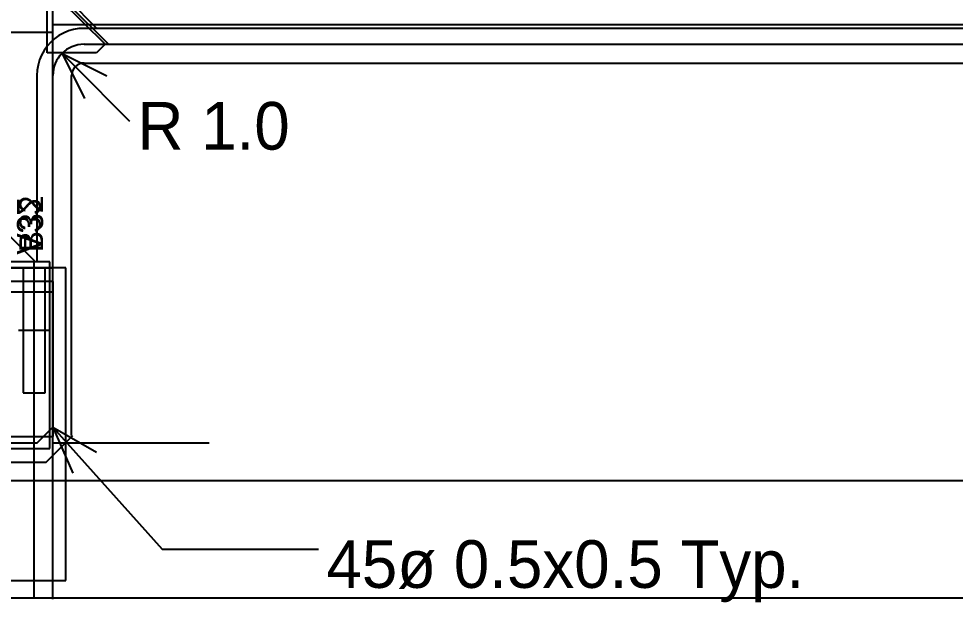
# Model space of a CAD drawing. Extents: x 28 to 300, y 18 to 330.
# Drawn here: x 154.41 to 184.38, y 79.3 to 97.97 of the extents above; entities that cross this region are included whole.
import ezdxf

# ---------------------------------------------------------------- set-up
doc = ezdxf.new("R2010")
doc.units = 0
for name, color, linetype in [('BOTTOMLAYER', 5, 'CONTINUOUS'), ('BOTTOMOVERLAY', 54, 'CONTINUOUS'), ('BOTTOMSOLDER', 6, 'CONTINUOUS'), ('DRILLDRAWING', 1, 'CONTINUOUS'), ('INTERNALPLANE1', 76, 'CONTINUOUS'), ('INTERNALPLANE6', 136, 'CONTINUOUS'), ('KEEPOUTLAYER', 6, 'CONTINUOUS'), ('MECHANICAL1', 6, 'CONTINUOUS'), ('MECHANICAL10', 56, 'CONTINUOUS'), ('MECHANICAL14', 56, 'CONTINUOUS'), ('MECHANICAL15', 56, 'CONTINUOUS'), ('MECHANICAL5', 56, 'CONTINUOUS'), ('MECHANICAL8', 56, 'CONTINUOUS'), ('MECHANICAL9', 56, 'CONTINUOUS'), ('TOPLAYER', 1, 'CONTINUOUS'), ('TOPOVERLAY', 2, 'CONTINUOUS'), ('TOPSOLDER', 216, 'CONTINUOUS')]:
    doc.layers.add(name, color=color, linetype=linetype)

msp = doc.modelspace()

# ---------------------------------------------------------------- linework, layer by layer
at = {"layer": 'BOTTOMLAYER'}
for p, q in [((154.55, 90.002), (154.55, 86.002)), ((155.25, 90.002), (154.55, 90.002)), ((155.25, 86.002), (155.25, 90.002)), ((154.55, 86.002), (155.25, 86.002))]:
    msp.add_line(p, q, dxfattribs=at)
at = {"layer": 'BOTTOMSOLDER'}
for p, q in [((155.5, 90), (120.759, 90)), ((154.55, 90.002), (154.55, 86.002)), ((155.25, 90.002), (154.55, 90.002)), ((155.25, 86.002), (155.25, 90.002)), ((155.5, 79.999), (155.5, 90)), ((154.55, 86.002), (155.25, 86.002)), ((120.759, 79.999), (155.5, 79.999))]:
    msp.add_line(p, q, dxfattribs=at)
at = {"layer": 'DRILLDRAWING'}
for p, q in [((155.793, 96.857), (156.167, 96.482)), ((155.793, 96.857), (156.511, 95.42)), ((155.793, 96.857), (157.229, 96.138)), ((156.167, 96.482), (157.955, 94.694)), ((155.5, 84.9), (159, 81)), ((155.5, 84.9), (156.14, 83.426)), ((155.5, 84.9), (156.896, 84.105)), ((155.5, 84.899), (159, 80.999)), ((155.5, 84.899), (156.14, 83.426)), ((155.5, 84.899), (156.896, 84.105)), ((159, 81), (164, 81)), ((159, 81), (164, 81)), ((159, 81), (164, 81)), ((159, 81), (164, 81)), ((159, 81), (164, 81)), ((159, 80.999), (164, 80.999)), ((159, 80.999), (164, 80.999)), ((159, 80.999), (164, 80.999)), ((159, 80.999), (164, 80.999)), ((159, 80.999), (164, 80.999))]:
    msp.add_line(p, q, dxfattribs=at)
at = {"layer": 'INTERNALPLANE1'}
for p, q in [((155.321, 96.876), (155.321, 98.654)), ((155.5, 89.23), (155.5, 98.679)), ((155.747, 98.577), (157.175, 97.15)), ((155.951, 98.476), (157.277, 97.15)), ((156.911, 97.66), (156.023, 98.548)), ((248.189, 97.66), (156.911, 97.66)), ((156.5, 97.15), (156.5, 97.15)), ((156.5, 97.15), (248.7, 97.15)), ((157.175, 97.15), (156.901, 96.876)), ((156.901, 96.876), (155.321, 96.876)), ((155.5, 84.899), (155.5, 96.15)), ((155.5, 96.15), (155.5, 96.15)), ((155.506, 89.556), (134.374, 89.556)), ((155.506, 84.602), (155.506, 89.556)), ((140.665, 89.23), (155.5, 89.23)), ((155, 84.4), (155.5, 84.899)), ((155.5, 84.899), (155.5, 84.899)), ((134.374, 84.602), (155.506, 84.602)), ((134.8, 84.4), (155, 84.4))]:
    msp.add_line(p, q, dxfattribs=at)
msp.add_arc((156.5, 96.15), 1, 90, 180, dxfattribs=at)
at = {"layer": 'INTERNALPLANE6'}
for p, q in [((155.696, 97.428), (155.558, 97.33)), ((155.844, 97.51), (155.696, 97.428)), ((156.001, 97.575), (155.844, 97.51)), ((156.164, 97.622), (156.001, 97.575)), ((156.331, 97.65), (156.164, 97.622)), ((156.498, 97.66), (156.331, 97.65)), ((156.5, 97.66), (156.498, 97.66)), ((248.189, 97.66), (156.5, 97.66)), ((156.5, 97.66), (156.5, 97.66)), ((155.432, 97.218), (155.319, 97.091)), ((155.558, 97.33), (155.432, 97.218)), ((156.5, 97.15), (156.5, 97.15)), ((156.5, 97.15), (248.7, 97.15)), ((155.139, 96.805), (155.074, 96.648)), ((155.221, 96.953), (155.139, 96.805)), ((155.319, 97.091), (155.221, 96.953)), ((155.074, 96.648), (155.027, 96.486)), ((154.999, 96.319), (154.989, 96.152)), ((155.027, 96.486), (154.999, 96.319)), ((154.989, 96.152), (154.989, 96.15)), ((154.989, 96.15), (154.989, 90.191)), ((155.5, 84.899), (155.5, 96.15)), ((155.5, 96.15), (155.5, 96.15)), ((155.405, 90.191), (134.069, 90.191)), ((154.989, 90.191), (134.81, 90.191)), ((155.405, 84.222), (155.405, 90.191)), ((155, 84.4), (155.5, 84.899)), ((155.5, 84.899), (155.5, 84.899)), ((134.069, 84.222), (155.405, 84.222)), ((134.8, 84.4), (155, 84.4))]:
    msp.add_line(p, q, dxfattribs=at)
msp.add_arc((156.5, 96.15), 1, 90, 180, dxfattribs=at)
at = {"layer": 'KEEPOUTLAYER'}
for p, q in [((155.5, 97.785), (233.726, 97.785)), ((155.5, 84.899), (155.5, 97.785)), ((155, 84.4), (155.5, 84.899)), ((134.8, 84.4), (155, 84.4))]:
    msp.add_line(p, q, dxfattribs=at)
at = {"layer": 'MECHANICAL1'}
for p, q in [((156.5, 97.15), (248.676, 97.15)), ((155.5, 84.899), (155.5, 96.15)), ((155, 84.4), (155.5, 84.899)), ((134.8, 84.4), (155, 84.4))]:
    msp.add_line(p, q, dxfattribs=at)
msp.add_arc((156.5, 96.15), 1, 90, 180, dxfattribs=at)
at = {"layer": 'MECHANICAL10'}
for p, q in [((154.9, 79.444), (154.9, 88.044)), ((121.8, 79.444), (154.9, 79.444)), ((154.9, 79.444), (269.3, 79.444))]:
    msp.add_line(p, q, dxfattribs=at)
at = {"layer": 'MECHANICAL14'}
for p, q in [((155.5, 84.899), (155.5, 90)), ((155, 84.4), (155.5, 84.899)), ((134.8, 84.4), (155, 84.4))]:
    msp.add_line(p, q, dxfattribs=at)
at = {"layer": 'MECHANICAL15'}
msp.add_line((134.3, 90), (155.5, 90), dxfattribs=at)
at = {"layer": 'MECHANICAL5'}
for p, q in [((155.5, 79.402), (155.5, 84.402)), ((155.5, 84.402), (160.5, 84.402))]:
    msp.add_line(p, q, dxfattribs=at)
at = {"layer": 'MECHANICAL8'}
for p, q in [((155.5, 84.902), (155.5, 90.002)), ((154.9, 88.002), (154.9, 88.502)), ((154.9, 88.002), (154.9, 88.502)), ((154.4, 88.002), (154.9, 88.002)), ((154.4, 88.002), (154.9, 88.002)), ((154.9, 87.502), (154.9, 88.002)), ((154.9, 88.002), (155.4, 88.002)), ((154.9, 88.002), (155.4, 88.002)), ((154.9, 87.502), (154.9, 88.002)), ((155, 84.402), (155.5, 84.902)), ((134.8, 84.4), (155, 84.4)), ((155.5, 84.402), (160.5, 84.402)), ((155.5, 79.402), (155.5, 84.402))]:
    msp.add_line(p, q, dxfattribs=at)
at = {"layer": 'MECHANICAL9'}
for p, q in [((156.5, 96.55), (201.9, 96.546)), ((156.1, 84.632), (156.1, 96.15)), ((155.291, 83.78), (156.143, 84.632)), ((134.82, 83.78), (155.291, 83.78)), ((60.3, 83.194), (265.984, 83.194))]:
    msp.add_line(p, q, dxfattribs=at)
msp.add_arc((156.5, 96.15), 0.4, 90, 180, dxfattribs=at)
at = {"layer": 'TOPLAYER'}
for p, q in [((153.975, 91.161), (154.9, 90.235)), ((154.9, 88.002), (154.9, 90.235)), ((154.55, 90.002), (154.55, 86.002)), ((155.25, 90.002), (154.55, 90.002)), ((155.25, 86.002), (155.25, 90.002)), ((154.55, 86.002), (155.25, 86.002))]:
    msp.add_line(p, q, dxfattribs=at)
at = {"layer": 'TOPOVERLAY'}
msp.add_line((109.55, 97.536), (155.5, 97.536), dxfattribs=at)
at = {"layer": 'TOPSOLDER'}
for p, q in [((155.913, 90), (120.835, 90)), ((154.55, 90.002), (154.55, 86.002)), ((155.25, 90.002), (154.55, 90.002)), ((155.25, 86.002), (155.25, 90.002)), ((155.913, 80), (155.913, 90)), ((154.55, 86.002), (155.25, 86.002)), ((120.835, 80), (155.913, 80))]:
    msp.add_line(p, q, dxfattribs=at)

# ---------------------------------------------------------------- texts
at = {"layer": 'BOTTOMOVERLAY', "text_generation_flag": 2}
msp.add_text('A32', height=0.762, rotation=270, dxfattribs=at).set_placement((154.351, 90.422))
at = {"layer": 'DRILLDRAWING'}
for s, p in [('R 1.0', (158.209, 93.78)), ('45ø 0.5x0.5 Typ.', (164.254, 79.759)), ('45ø 0.5x0.5 Typ.', (164.254, 79.759))]:
    msp.add_text(s, height=1.524, dxfattribs=at).set_placement(p)
at = {"layer": 'TOPOVERLAY'}
msp.add_text('B32', height=0.762, rotation=90, dxfattribs=at).set_placement((155.189, 90.498))

doc.saveas('drawing.dxf')
